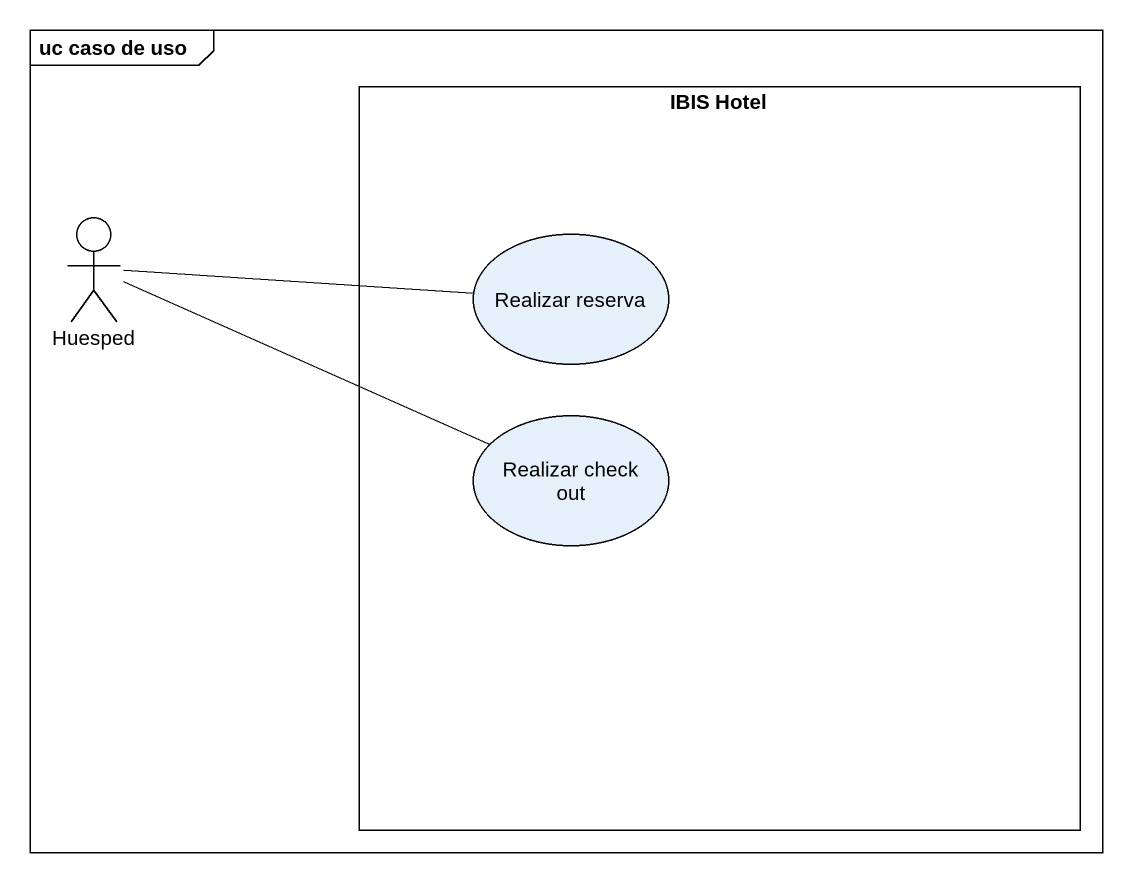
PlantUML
@startuml
mainframe uc caso de uso
rectangle "IBIS Hotel" as IBIS_Hotel {
  usecase "Realizar reserva" as Realizar_reserva
  usecase "Realizar check out" as Realizar_check_out
}
actor Huesped
Huesped -right- Realizar_reserva
Huesped -right- Realizar_check_out
@enduml
